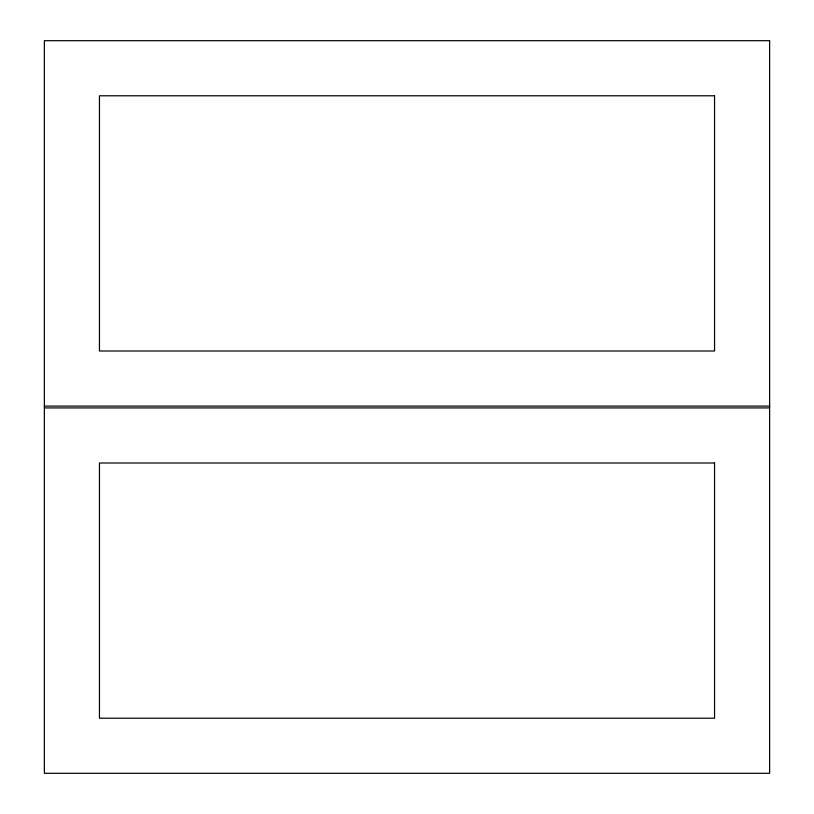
<?xml version="1.0" encoding="UTF-8"?>
<svg xmlns="http://www.w3.org/2000/svg" width="814" height="814" viewBox="0 0 814 814"><rect width="100%" height="100%" fill="white"/><g stroke="black" fill="none" stroke-linecap="round" stroke-linejoin="round"><path stroke-width="1.22" d="M44.373 406.084L769.627 406.084M44.373 407.916L769.627 407.916M769.627 40.7L44.373 40.7L44.373 773.3L769.627 773.3L769.627 40.7M714.55 95.787L99.45 95.787L99.45 350.997L714.55 350.997L714.55 95.787M714.55 463.003L99.45 463.003L99.45 718.213L714.55 718.213L714.55 463.003"/></g></svg>
